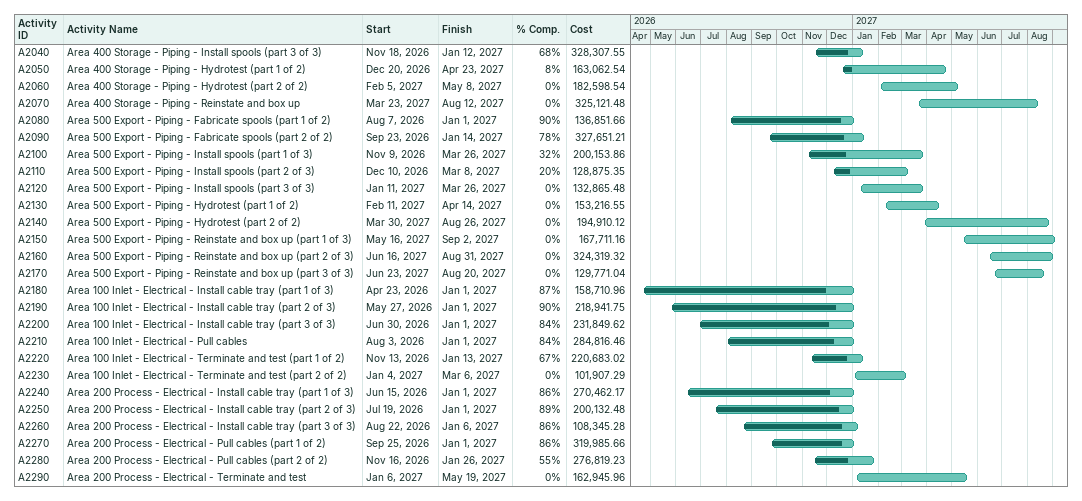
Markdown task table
| ID | Task | Start | Finish | % complete | Cost |
|---|---|---|---|---|---|
| A2040 | Area 400 Storage - Piping - Install spools (part 3 of 3) | 2026-11-18 | 2027-01-12 | 68 | 328307.55 |
| A2050 | Area 400 Storage - Piping - Hydrotest (part 1 of 2) | 2026-12-20 | 2027-04-23 | 8 | 163062.54 |
| A2060 | Area 400 Storage - Piping - Hydrotest (part 2 of 2) | 2027-02-05 | 2027-05-08 | 0 | 182598.54 |
| A2070 | Area 400 Storage - Piping - Reinstate and box up | 2027-03-23 | 2027-08-12 | 0 | 325121.48 |
| A2080 | Area 500 Export - Piping - Fabricate spools (part 1 of 2) | 2026-08-07 | 2027-01-01 | 90 | 136851.66 |
| A2090 | Area 500 Export - Piping - Fabricate spools (part 2 of 2) | 2026-09-23 | 2027-01-14 | 78 | 327651.21 |
| A2100 | Area 500 Export - Piping - Install spools (part 1 of 3) | 2026-11-09 | 2027-03-26 | 32 | 200153.86 |
| A2110 | Area 500 Export - Piping - Install spools (part 2 of 3) | 2026-12-10 | 2027-03-08 | 20 | 128875.35 |
| A2120 | Area 500 Export - Piping - Install spools (part 3 of 3) | 2027-01-11 | 2027-03-26 | 0 | 132865.48 |
| A2130 | Area 500 Export - Piping - Hydrotest (part 1 of 2) | 2027-02-11 | 2027-04-14 | 0 | 153216.55 |
| A2140 | Area 500 Export - Piping - Hydrotest (part 2 of 2) | 2027-03-30 | 2027-08-26 | 0 | 194910.12 |
| A2150 | Area 500 Export - Piping - Reinstate and box up (part 1 of 3) | 2027-05-16 | 2027-09-02 | 0 | 167711.16 |
| A2160 | Area 500 Export - Piping - Reinstate and box up (part 2 of 3) | 2027-06-16 | 2027-08-31 | 0 | 324319.32 |
| A2170 | Area 500 Export - Piping - Reinstate and box up (part 3 of 3) | 2027-06-23 | 2027-08-20 | 0 | 129771.04 |
| A2180 | Area 100 Inlet - Electrical - Install cable tray (part 1 of 3) | 2026-04-23 | 2027-01-01 | 87 | 158710.96 |
| A2190 | Area 100 Inlet - Electrical - Install cable tray (part 2 of 3) | 2026-05-27 | 2027-01-01 | 90 | 218941.75 |
| A2200 | Area 100 Inlet - Electrical - Install cable tray (part 3 of 3) | 2026-06-30 | 2027-01-01 | 84 | 231849.62 |
| A2210 | Area 100 Inlet - Electrical - Pull cables | 2026-08-03 | 2027-01-01 | 84 | 284816.46 |
| A2220 | Area 100 Inlet - Electrical - Terminate and test (part 1 of 2) | 2026-11-13 | 2027-01-13 | 67 | 220683.02 |
| A2230 | Area 100 Inlet - Electrical - Terminate and test (part 2 of 2) | 2027-01-04 | 2027-03-06 | 0 | 101907.29 |
| A2240 | Area 200 Process - Electrical - Install cable tray (part 1 of 3) | 2026-06-15 | 2027-01-01 | 86 | 270462.17 |
| A2250 | Area 200 Process - Electrical - Install cable tray (part 2 of 3) | 2026-07-19 | 2027-01-01 | 89 | 200132.48 |
| A2260 | Area 200 Process - Electrical - Install cable tray (part 3 of 3) | 2026-08-22 | 2027-01-06 | 86 | 108345.28 |
| A2270 | Area 200 Process - Electrical - Pull cables (part 1 of 2) | 2026-09-25 | 2027-01-01 | 86 | 319985.66 |
| A2280 | Area 200 Process - Electrical - Pull cables (part 2 of 2) | 2026-11-16 | 2027-01-26 | 55 | 276819.23 |
| A2290 | Area 200 Process - Electrical - Terminate and test | 2027-01-06 | 2027-05-19 | 0 | 162945.96 |
